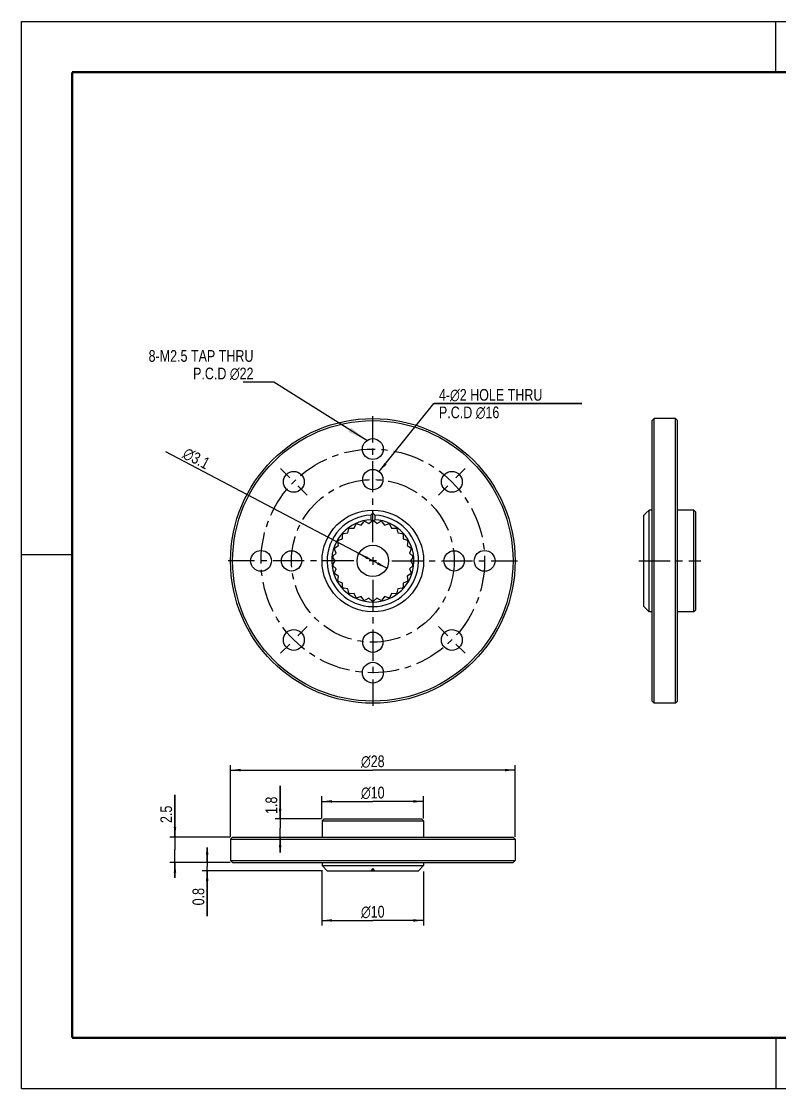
# Model space of a CAD drawing. Header units: millimetres. Extents: x 0 to 149, y 0 to 105.
# Drawn here: x 0 to 74.6, y 0 to 105 of the extents above; entities that cross this region are included whole.
import ezdxf

# ---------------------------------------------------------------- set-up
doc = ezdxf.new("R2010")
doc.units = ezdxf.units.MM
doc.header["$LTSCALE"] = 8.1675
doc.linetypes.add('CENTER', pattern=[0.6, 0.375, -0.075, 0.075, -0.075])
doc.layers.get('0').update_dxf_attribs({"linetype": 'CONTINUOUS'})
for name, color, linetype in [('02___PRT_ALL_AXES', 7, 'CONTINUOUS'), ('7_ALL_FEATURES', 7, 'CONTINUOUS'), ('8_ALL_NOTES_BALLOONS_SYMBOLS_GT', 7, 'CONTINUOUS')]:
    doc.layers.add(name, color=color, linetype=linetype)
doc.styles.get("Standard").update_dxf_attribs({"font": 'txt', "width": 0.8})
doc.styles.add('TEXTSTYLE_1', font='gdt', dxfattribs={"width": 0.8})
doc.dimstyles.new('DIMSTYLE_1', dxfattribs={"dimtxt": 1.15, "dimasz": 1, "dimexe": 0.18, "dimexo": 0.0625, "dimgap": 0.09, "dimtad": 1, "dimdec": 3, "dimdsep": 46, "dimtxsty": 'Standard', "dimblk": '_FILLED', "dimblk1": '_FILLED', "dimblk2": '_FILLED', "dimcen": 0.09, "dimadec": 0, "dimazin": 0, "dimtp": 0.02, "dimtfac": 1, "dimtdec": 3, "dimtofl": 0, "dimtmove": 0, "dimatfit": 3, "dimldrblk": '_FILLED', "dimfxl": 0, "dimtolj": 1, "dimarcsym": 0})
doc.dimstyles.new('DIMSTYLE_3', dxfattribs={"dimtxt": 1.15, "dimasz": 1, "dimexe": 0.18, "dimexo": 0.0625, "dimgap": 0.09, "dimtad": 1, "dimdec": 3, "dimdsep": 46, "dimtxsty": 'Standard', "dimblk": '_FILLED', "dimblk1": '_FILLED', "dimblk2": '_FILLED', "dimcen": 0.09, "dimadec": 0, "dimazin": 0, "dimtp": 0.001, "dimtm": 0.001, "dimtfac": 1, "dimtdec": 3, "dimtofl": 0, "dimtmove": 0, "dimatfit": 3, "dimldrblk": '_FILLED', "dimfxl": 0, "dimtolj": 1, "dimarcsym": 0})
doc.dimstyles.new('DIMSTYLE_4', dxfattribs={"dimtxt": 1.15, "dimasz": 1, "dimexe": 0.18, "dimexo": 0.0625, "dimgap": 0.09, "dimtad": 1, "dimdec": 3, "dimdsep": 46, "dimtxsty": 'Standard', "dimblk": '_FILLED', "dimblk1": '_FILLED', "dimblk2": '_FILLED', "dimcen": 0.09, "dimadec": 0, "dimazin": 0, "dimtp": 0.001, "dimtm": 0.001, "dimtfac": 1, "dimtdec": 3, "dimtofl": 0, "dimtmove": 0, "dimatfit": 3, "dimldrblk": '_FILLED', "dimfxl": 0, "dimtolj": 1, "dimarcsym": 0})
doc.dimstyles.get("Standard").update_dxf_attribs({"dimtxt": 1.15, "dimasz": 2, "dimexe": 0.18, "dimexo": 0.0625, "dimgap": 0.09, "dimtad": 1, "dimdec": 3, "dimdsep": 46, "dimtxsty": 'Standard', "dimblk": '_FILLED', "dimblk1": '_FILLED', "dimblk2": '_FILLED', "dimcen": 0.09, "dimadec": 0, "dimazin": 0, "dimtol": 1, "dimtp": 0.0005, "dimtm": 0.0005, "dimtfac": 1, "dimtdec": 3, "dimtofl": 0, "dimtmove": 0, "dimatfit": 3, "dimldrblk": '_FILLED', "dimfxl": 0, "dimtolj": 1, "dimarcsym": 0})

# ---------------------------------------------------------------- blocks, each defined once
blk = doc.blocks.new('_FILLED')
at = {"color": 0, "linetype": 'ByBlock'}
blk.add_solid([(0, 0), (-1, 0.125), (-1, -0.125)], dxfattribs=at)
blk = doc.blocks.new('*D1')
at = {"color": 2, "linetype": 'Continuous'}
for p, q in [((35.22, 60.7), (40.6, 67.39)), ((40.6, 67.39), (55.16, 67.39)), ((55.16, 67.39), (40.6, 67.39))]:
    blk.add_line(p, q, dxfattribs=at)
at = {"color": 2, "linetype": 'Continuous', "rotation": 231.2121706229}
blk.add_blockref('_FILLED', (35.22, 60.7), dxfattribs=at)
at = {"color": 2, "linetype": 'Continuous', "insert": (41.1, 68.83), "char_height": 1.15, "width": 13.4933, "attachment_point": 1, "line_spacing_factor": 0.9}
blk.add_mtext('4-\\Fgdt;{\\Fgdt;n}\\Ftxt;2 HOLE THRU\\PP.C.D \\Fgdt;{\\Fgdt;n}\\Ftxt;16', dxfattribs=at)
blk = doc.blocks.new('*D3')
at = {"color": 2, "linetype": 'Continuous'}
for p, q in [((20.59, 24.79), (20.59, 31.84)), ((48.59, 24.79), (48.59, 31.84)), ((20.59, 31.34), (34.59, 31.34)), ((48.59, 31.34), (34.59, 31.34))]:
    blk.add_line(p, q, dxfattribs=at)
at = {"color": 2, "linetype": 'Continuous', "rotation": 180}
blk.add_blockref('_FILLED', (20.59, 31.34), dxfattribs=at)
at = {"color": 2, "linetype": 'Continuous'}
blk.add_blockref('_FILLED', (48.59, 31.34), dxfattribs=at)
at = {"color": 2, "linetype": 'Continuous', "insert": (34.59, 32.78), "char_height": 1.15, "width": 3.3733, "attachment_point": 2, "line_spacing_factor": 0.9, "style": 'TEXTSTYLE_1'}
blk.add_mtext('{\\Fgdt;n}\\Ftxt;28', dxfattribs=at)
blk = doc.blocks.new('*D4')
at = {"color": 2, "linetype": 'Continuous'}
for p, q in [((29.59, 26.59), (29.59, 28.76)), ((39.59, 26.59), (39.59, 28.76)), ((29.59, 28.26), (34.59, 28.26)), ((39.59, 28.26), (34.59, 28.26))]:
    blk.add_line(p, q, dxfattribs=at)
at = {"color": 2, "linetype": 'Continuous', "rotation": 180}
blk.add_blockref('_FILLED', (29.59, 28.26), dxfattribs=at)
at = {"color": 2, "linetype": 'Continuous'}
blk.add_blockref('_FILLED', (39.59, 28.26), dxfattribs=at)
at = {"color": 2, "linetype": 'Continuous', "insert": (34.59, 29.7), "char_height": 1.15, "width": 3.3733, "attachment_point": 2, "line_spacing_factor": 0.9, "style": 'TEXTSTYLE_1'}
blk.add_mtext('{\\Fgdt;n}\\Ftxt;10', dxfattribs=at)
blk = doc.blocks.new('*D5')
at = {"color": 2, "linetype": 'Continuous'}
for p, q in [((25.47, 26.54), (25.47, 29.78)), ((25.47, 29.78), (25.47, 25.64)), ((29.54, 26.54), (24.97, 26.54)), ((25.47, 23.24), (25.47, 25.64)), ((21.04, 24.74), (25.97, 24.74)), ((25.47, 24.74), (25.47, 23.24))]:
    blk.add_line(p, q, dxfattribs=at)
for p, rotation in [((25.47, 26.54), 270), ((25.47, 24.74), 90)]:
    blk.add_blockref('_FILLED', p, dxfattribs=dict(at, rotation=rotation))
at = {"color": 2, "linetype": 'Continuous', "insert": (24.03, 27.02), "char_height": 1.15, "width": 2.76, "attachment_point": 1, "rotation": 90, "line_spacing_factor": 0.9}
blk.add_mtext('1.8', dxfattribs=at)
blk = doc.blocks.new('*D6')
at = {"color": 2, "linetype": 'Continuous'}
for p, q in [((15.12, 24.74), (15.12, 28.89)), ((15.12, 28.89), (15.12, 23.49)), ((20.54, 24.74), (14.62, 24.74)), ((15.12, 20.74), (15.12, 23.49)), ((20.54, 22.24), (14.62, 22.24)), ((15.12, 22.24), (15.12, 20.74))]:
    blk.add_line(p, q, dxfattribs=at)
for p, rotation in [((15.12, 24.74), 270), ((15.12, 22.24), 90)]:
    blk.add_blockref('_FILLED', p, dxfattribs=dict(at, rotation=rotation))
at = {"color": 2, "linetype": 'Continuous', "insert": (13.68, 26.13), "char_height": 1.15, "width": 2.76, "attachment_point": 1, "rotation": 90, "line_spacing_factor": 0.9}
blk.add_mtext('2.5', dxfattribs=at)
blk = doc.blocks.new('*D7')
at = {"color": 2, "linetype": 'Continuous'}
for p, q in [((18.29, 22.24), (18.29, 23.74)), ((18.29, 23.74), (18.29, 21.84)), ((20.54, 22.24), (17.79, 22.24)), ((29.57, 21.44), (17.79, 21.44)), ((18.29, 16.98), (18.29, 21.84)), ((18.29, 21.44), (18.29, 16.98))]:
    blk.add_line(p, q, dxfattribs=at)
for p, rotation in [((18.29, 22.24), 270), ((18.29, 21.44), 90)]:
    blk.add_blockref('_FILLED', p, dxfattribs=dict(at, rotation=rotation))
at = {"color": 2, "linetype": 'Continuous', "insert": (16.85, 19.74), "char_height": 1.15, "width": 2.76, "attachment_point": 3, "rotation": 90, "line_spacing_factor": 0.9}
blk.add_mtext('0.8', dxfattribs=at)
blk = doc.blocks.new('*D8')
at = {"color": 2, "linetype": 'Continuous'}
for p, q in [((29.59, 21.48), (29.59, 16.05)), ((39.59, 21.36), (39.59, 16.05)), ((29.59, 16.55), (34.59, 16.55)), ((39.59, 16.55), (34.59, 16.55))]:
    blk.add_line(p, q, dxfattribs=at)
at = {"color": 2, "linetype": 'Continuous', "rotation": 180}
blk.add_blockref('_FILLED', (29.59, 16.55), dxfattribs=at)
at = {"color": 2, "linetype": 'Continuous'}
blk.add_blockref('_FILLED', (39.59, 16.55), dxfattribs=at)
at = {"color": 2, "linetype": 'Continuous', "insert": (34.59, 17.98), "char_height": 1.15, "width": 3.3733, "attachment_point": 2, "line_spacing_factor": 0.9, "style": 'TEXTSTYLE_1'}
blk.add_mtext('{\\Fgdt;n}\\Ftxt;10', dxfattribs=at)
blk = doc.blocks.new('*D9')
at = {"color": 2, "linetype": 'Continuous'}
for p, q in [((34.59, 51.92), (14.21, 62.64)), ((33.22, 52.64), (34.59, 51.92)), ((35.97, 51.2), (34.59, 51.92))]:
    blk.add_line(p, q, dxfattribs=at)
for p, rotation in [((33.22, 52.64), 152.2678725797), ((35.97, 51.2), 332.2678725797)]:
    blk.add_blockref('_FILLED', p, dxfattribs=dict(at, rotation=rotation))
at = {"color": 2, "linetype": 'Continuous', "insert": (18.68, 61.91), "char_height": 1.15, "width": 4.2933, "attachment_point": 3, "rotation": 332.2679, "line_spacing_factor": 0.9, "style": 'TEXTSTYLE_1'}
blk.add_mtext('{\\Fgdt;n}\\Ftxt;3.1', dxfattribs=at)

msp = doc.modelspace()

# ---------------------------------------------------------------- linework, layer by layer
at = {"color": 7, "linetype": 'Continuous'}
for p, q in [((0, 0), (0, 105)), ((0, 105), (148.5, 105)), ((74.25, 100), (74.25, 105)), ((5, 52.5), (0, 52.5)), ((74.25, 5), (74.25, 0)), ((0, 0), (148.5, 0))]:
    msp.add_line(p, q, dxfattribs=at)
at = {"color": 7, "linetype": 'Continuous', "const_width": 0.25}
for points in [[(5, 100), (5, 5)], [(143.5, 100), (5, 100)], [(5, 5), (143.5, 5)]]:
    msp.add_lwpolyline(points, dxfattribs=at)
at = {"layer": '02___PRT_ALL_AXES', "color": 7, "linetype": 'CENTER'}
for p, q in [((34.5936, 53.7762), (34.5936, 66.17)), ((25.5028, 61.0107), (26.4121, 60.1014)), ((43.6843, 61.0107), (42.775, 60.1014)), ((28.128, 58.3856), (27.2187, 59.2949)), ((41.0592, 58.3856), (41.9685, 59.2949)), ((32.7373, 51.92), (20.3436, 51.92)), ((36.4498, 51.92), (48.8436, 51.92)), ((60.7782, 51.92), (66.8782, 51.92)), ((34.5936, 50.0637), (34.5936, 37.67)), ((28.128, 45.4544), (27.2187, 44.5451)), ((41.0592, 45.4544), (41.9685, 44.5451)), ((25.5028, 42.8292), (26.4121, 43.7385)), ((43.6843, 42.8292), (42.775, 43.7385))]:
    msp.add_line(p, q, dxfattribs=at)
at = {"layer": '02___PRT_ALL_AXES', "color": 7, "linetype": 'Continuous'}
for p, q in [((64.3782, 65.92), (62.2782, 65.92)), ((62.0782, 56.92), (61.7782, 56.92)), ((66.1782, 56.92), (64.5782, 56.92)), ((34.9648, 51.92), (34.2223, 51.92)), ((34.5936, 52.2912), (34.5936, 51.5487)), ((62.0782, 46.92), (61.7782, 46.92)), ((66.1782, 46.92), (64.5782, 46.92)), ((64.3782, 37.92), (62.2782, 37.92)), ((29.5936, 26.3448), (29.5936, 24.7448)), ((39.5936, 26.3448), (39.5936, 24.7448)), ((20.5936, 24.5448), (20.5936, 22.4448)), ((48.5936, 24.5448), (48.5936, 22.4448)), ((29.5936, 22.2448), (29.5936, 21.9448)), ((39.5936, 22.2448), (39.5936, 21.9448))]:
    msp.add_line(p, q, dxfattribs=at)
for centre, radius in [((34.5936, 62.92), 1.025), ((34.5936, 59.92), 1), ((26.8154, 59.6981), 1.025), ((42.3718, 59.6981), 1.025), ((23.5936, 51.92), 1.025), ((26.5936, 51.92), 1), ((34.5936, 51.92), 1.55), ((42.5936, 51.92), 1), ((45.5936, 51.92), 1.025), ((26.8154, 44.1418), 1.025), ((42.3718, 44.1418), 1.025), ((34.5936, 43.92), 1), ((34.5936, 40.92), 1.025)]:
    msp.add_circle(centre, radius, dxfattribs=at)
at = {"layer": '02___PRT_ALL_AXES', "color": 7, "linetype": 'CENTER'}
for radius in [11, 8]:
    msp.add_circle((34.5936, 51.92), radius, dxfattribs=at)
at = {"layer": '7_ALL_FEATURES', "color": 7, "linetype": 'Continuous'}
for p, q in [((62.2782, 65.92), (62.0782, 65.72)), ((62.0782, 38.12), (62.0782, 65.72)), ((62.2782, 37.92), (62.2782, 65.92)), ((64.3782, 37.92), (64.3782, 65.92)), ((64.5782, 65.72), (64.3782, 65.92)), ((64.5782, 38.12), (64.5782, 65.72)), ((61.7782, 56.92), (61.4782, 56.62)), ((61.7782, 46.92), (61.7782, 56.92)), ((66.1782, 46.92), (66.1782, 56.92)), ((66.3782, 56.72), (66.1782, 56.92)), ((66.3782, 47.12), (66.3782, 56.72)), ((33.4502, 55.4389), (33.7094, 55.7706)), ((33.8351, 55.7973), (34.2068, 55.5997)), ((34.2068, 55.5997), (34.5293, 55.8703)), ((34.3936, 56.4155), (34.3936, 55.965)), ((34.5936, 55.8937), (34.5936, 56.62)), ((34.9803, 55.5997), (34.6579, 55.8703)), ((34.7936, 56.4155), (34.7936, 55.965)), ((34.9803, 55.5997), (35.352, 55.7973)), ((35.4778, 55.7706), (35.7369, 55.4389)), ((61.2782, 47.42), (61.2782, 56.4155)), ((31.7009, 54.611), (32.1178, 54.6696)), ((32.1178, 54.6696), (32.2196, 55.0781)), ((32.3236, 55.1536), (32.7436, 55.1243)), ((32.7436, 55.1243), (32.9281, 55.5026)), ((33.0456, 55.5549), (33.4502, 55.4389)), ((35.7369, 55.4389), (36.1416, 55.5549)), ((36.259, 55.5026), (36.4436, 55.1243)), ((36.4436, 55.1243), (36.8635, 55.1536)), ((36.9675, 55.0781), (37.0694, 54.6696)), ((37.0694, 54.6696), (37.4862, 54.611)), ((31.2135, 53.4249), (31.1404, 53.8395)), ((31.2046, 53.9508), (31.6002, 54.0948)), ((31.6002, 54.0948), (31.6149, 54.5155)), ((37.5723, 54.5155), (37.5869, 54.0948)), ((37.5869, 54.0948), (37.9825, 53.9508)), ((38.0468, 53.8395), (37.9737, 53.4249)), ((30.6716, 52.3968), (30.9744, 52.6892)), ((30.9744, 52.6892), (30.8167, 53.0796)), ((30.8565, 53.2018), (31.2135, 53.4249)), ((37.9737, 53.4249), (38.3307, 53.2018)), ((38.3704, 53.0796), (38.2127, 52.6892)), ((38.2127, 52.6892), (38.5155, 52.3968)), ((30.8936, 51.92), (30.6582, 52.269)), ((30.6582, 51.571), (30.8936, 51.92)), ((38.529, 52.269), (38.2936, 51.92)), ((38.2936, 51.92), (38.529, 51.571)), ((30.9744, 51.1507), (30.6716, 51.4431)), ((30.8167, 50.7604), (30.9744, 51.1507)), ((31.2135, 50.415), (30.8565, 50.6381)), ((31.1404, 50.0005), (31.2135, 50.415)), ((38.3307, 50.6381), (37.9737, 50.415)), ((37.9737, 50.415), (38.0468, 50.0005)), ((38.5155, 51.4431), (38.2127, 51.1507)), ((38.2127, 51.1507), (38.3704, 50.7604)), ((31.6002, 49.7452), (31.2046, 49.8891)), ((31.6149, 49.3245), (31.6002, 49.7452)), ((37.5869, 49.7452), (37.5723, 49.3245)), ((37.9825, 49.8891), (37.5869, 49.7452)), ((32.1178, 49.1703), (31.7009, 49.2289)), ((32.2196, 48.7619), (32.1178, 49.1703)), ((32.7436, 48.7157), (32.3236, 48.6863)), ((32.9281, 48.3373), (32.7436, 48.7157)), ((33.4502, 48.4011), (33.0456, 48.285)), ((33.7094, 48.0693), (33.4502, 48.4011)), ((35.7369, 48.4011), (35.4778, 48.0693)), ((36.1416, 48.285), (35.7369, 48.4011)), ((36.4436, 48.7157), (36.259, 48.3373)), ((36.8635, 48.6863), (36.4436, 48.7157)), ((37.0694, 49.1703), (36.9675, 48.7619)), ((37.4862, 49.2289), (37.0694, 49.1703)), ((34.2068, 48.2402), (33.8351, 48.0426)), ((34.5293, 47.9696), (34.2068, 48.2402)), ((34.9803, 48.2402), (34.6579, 47.9696)), ((35.352, 48.0426), (34.9803, 48.2402)), ((61.7782, 46.92), (61.2782, 47.42)), ((66.3782, 47.12), (66.1782, 46.92)), ((62.2782, 37.92), (62.0782, 38.12)), ((64.5782, 38.12), (64.3782, 37.92)), ((29.7936, 26.5448), (29.5936, 26.3448)), ((29.5936, 26.3448), (39.5936, 26.3448)), ((29.7936, 26.5448), (39.3936, 26.5448)), ((39.3936, 26.5448), (39.5936, 26.3448)), ((20.7936, 24.7448), (20.5936, 24.5448)), ((20.5936, 24.5448), (48.5936, 24.5448)), ((20.7936, 24.7448), (48.3936, 24.7448)), ((48.3936, 24.7448), (48.5936, 24.5448)), ((20.5936, 22.4448), (20.7936, 22.2448)), ((20.5936, 22.4448), (48.5936, 22.4448)), ((20.7936, 22.2448), (48.3936, 22.2448)), ((48.5936, 22.4448), (48.3936, 22.2448)), ((29.5936, 21.9448), (30.0936, 21.4448)), ((29.5936, 21.9448), (39.5936, 21.9448)), ((30.0936, 21.4448), (39.0936, 21.4448)), ((34.5936, 21.6448), (34.3936, 21.4448)), ((34.7936, 21.4448), (34.5936, 21.6448)), ((39.5936, 21.9448), (39.0936, 21.4448))]:
    msp.add_line(p, q, dxfattribs=at)
at = {"layer": '7_ALL_FEATURES', "color": 9, "linetype": 'Continuous'}
for p, q in [((34.5293, 21.5439), (34.5293, 21.5805)), ((34.6579, 21.5439), (34.6579, 21.5805))]:
    msp.add_line(p, q, dxfattribs=at)
at = {"layer": '7_ALL_FEATURES', "color": 7, "linetype": 'Continuous'}
for radius in [14, 13.8, 5]:
    msp.add_circle((34.5936, 51.92), radius, dxfattribs=at)
for centre, radius, start, end in [((34.5936, 51.92), 4.5, 92.547318, 87.452682), ((34.5936, 51.92), 4.05, 92.830572, 87.169428), ((33.7882, 55.709), 0.1, 62, 142), ((43.7413, 47.4711), 12.9376, 134.996592, 136.263221), ((26.4389, 47.6069), 11.5384, 45.618736, 46.416721), ((34.5936, 55.7937), 0.1, 50, 130), ((25.5458, 47.569), 12.7977, 43.729856, 45.010331), ((42.6904, 47.6669), 11.4551, 133.580379, 134.384163), ((35.399, 55.709), 0.1, 38, 118), ((70.5259, 47.569), 12.7977, 134.989669, 136.270144), ((70.7253, 47.3722), 13.0779, 134.998281, 135.629868), ((31.7148, 54.512), 0.1, 98, 178), ((32.3167, 55.0539), 0.1, 86, 166), ((33.018, 55.4588), 0.1, 74, 154), ((36.1692, 55.4588), 0.1, 26, 106), ((36.8705, 55.0539), 0.1, 14, 94), ((37.4723, 54.512), 0.1, 2, 82), ((31.2388, 53.8568), 0.1, 110, 190), ((37.9483, 53.8568), 0.1, 350, 70), ((30.9095, 53.117), 0.1, 122, 202), ((38.2777, 53.117), 0.1, 338, 58), ((30.7411, 52.3249), 0.1, 134, 214), ((30.7411, 51.5151), 0.1, 146, 226), ((38.4461, 52.3249), 0.1, 326, 46), ((38.4461, 51.5151), 0.1, 314, 34), ((30.9095, 50.7229), 0.1, 158, 238), ((38.2777, 50.7229), 0.1, 302, 22), ((31.2388, 49.9831), 0.1, 170, 250), ((37.9483, 49.9831), 0.1, 290, 10), ((31.7148, 49.3279), 0.1, 182, 262), ((32.3167, 48.7861), 0.1, 194, 274), ((33.018, 48.3812), 0.1, 206, 286), ((36.1692, 48.3812), 0.1, 254, 334), ((36.8705, 48.7861), 0.1, 266, 346), ((37.4723, 49.3279), 0.1, 278, 358), ((33.7882, 48.1309), 0.1, 218, 298), ((34.5936, 48.0463), 0.1, 230, 310), ((35.399, 48.1309), 0.1, 242, 322), ((29.2694, 15.1507), 8.2788, 50.554895, 50.73543), ((39.9177, 15.1507), 8.2788, 129.26457, 129.445105)]:
    msp.add_arc(centre, radius, start, end, dxfattribs=at)
at = {"layer": '7_ALL_FEATURES', "color": 7, "linetype": 'Continuous', "start_tangent": (0.77223728, -0.63533423), "end_tangent": (0.77223728, 0.63533423)}
msp.add_spline([(34.5293, 21.5439), (34.5578, 21.5275), (34.5936, 21.521), (34.6293, 21.5275), (34.6579, 21.5439)], degree=3, dxfattribs=at)

# ---------------------------------------------------------------- texts
at = {"layer": '8_ALL_NOTES_BALLOONS_SYMBOLS_GT', "color": 2, "linetype": 'Continuous', "insert": (22.8471, 72.658), "char_height": 1.15, "width": 13.8, "attachment_point": 3, "line_spacing_factor": 0.9}
msp.add_mtext('8-M2.5 TAP THRU\\PP.C.D \\Fgdt;{\\Fgdt;n}\\Ftxt;22', dxfattribs=at)

# ---------------------------------------------------------------- dimensions: what is measured, and where the dimension line sits
at = {"color": 2, "linetype": 'Continuous'}
dim = msp.add_diameter_dim_2p(p1=(35.22, 60.6994), p2=(33.9671, 59.1405), text='4-<> HOLE THRU\\PP.C.D %%c16', dimstyle='DIMSTYLE_1', dxfattribs=at)
dim.commit()
dim.dimension.update_dxf_attribs({"geometry": '*D1', "text_midpoint": (47.8421, 67.388), "dimtype": 163})
dim = msp.add_diameter_dim_2p(p1=(33.2216, 52.6412), p2=(35.9655, 51.1987), dimstyle='DIMSTYLE_4', dxfattribs=at)
dim.commit()
dim.dimension.update_dxf_attribs({"geometry": '*D9', "text_midpoint": (18.3481, 63.5095), "dimtype": 163})
for base, p1, p2, picture, middle in [((48.5936, 31.3446), (20.5936, 24.7948), (48.5936, 24.7948), '*D3', (33.7502, 32.2071)), ((39.5936, 28.2584), (29.5936, 26.5948), (39.5936, 26.5948), '*D4', (33.7502, 29.1209)), ((39.5936, 16.5455), (29.5936, 21.4754), (39.5936, 21.362), '*D8', (33.7502, 17.408))]:
    dim = msp.add_linear_dim(base=base, p1=p1, p2=p2, text='%%c<>', dimstyle='DIMSTYLE_3', dxfattribs=at)
    dim.commit()
    dim.dimension.update_dxf_attribs({"geometry": picture, "text_midpoint": middle, "dimtype": 160})
for base, p1, p2, angle, picture, middle in [((25.472, 26.5448), (21.0436, 24.7448), (29.5436, 26.5448), 90, '*D5', (24.6095, 28.3993)), ((15.1157, 24.7448), (20.5436, 22.2448), (20.5436, 24.7448), 90, '*D6', (14.2532, 27.5104)), ((18.2876, 21.4448), (20.5436, 22.2448), (29.5654, 21.4448), 270, '*D7', (18.6618, 15.8962))]:
    dim = msp.add_linear_dim(base=base, p1=p1, p2=p2, angle=angle, dimstyle='DIMSTYLE_3', dxfattribs=at)
    dim.commit()
    dim.dimension.update_dxf_attribs({"geometry": picture, "text_midpoint": middle, "dimtype": 160})

# ---------------------------------------------------------------- leaders
at = {"layer": '8_ALL_NOTES_BALLOONS_SYMBOLS_GT', "color": 2, "linetype": 'Continuous', "annotation_type": 0, "has_hookline": 1, "hookline_direction": 1, "text_width": 0.92}
msp.add_leader([(34.0116, 63.7636), (24.8471, 69.4955), (22.8471, 69.4955)], dimstyle='Standard', override={"dimtad": 1}, dxfattribs=at)

doc.saveas('drawing.dxf')
